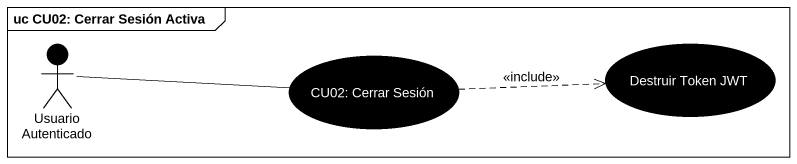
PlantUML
@startuml
mainframe uc CU02: Cerrar Sesión Activa
actor "Usuario Autenticado" as Usuario_Autenticado #000000
usecase "CU02: Cerrar Sesión" as CU02_Cerrar_Sesión #000000
usecase "Destruir Token JWT" as Destruir_Token_JWT #000000
Usuario_Autenticado -right- CU02_Cerrar_Sesión
CU02_Cerrar_Sesión .right.> Destruir_Token_JWT : <<include>>
@enduml
